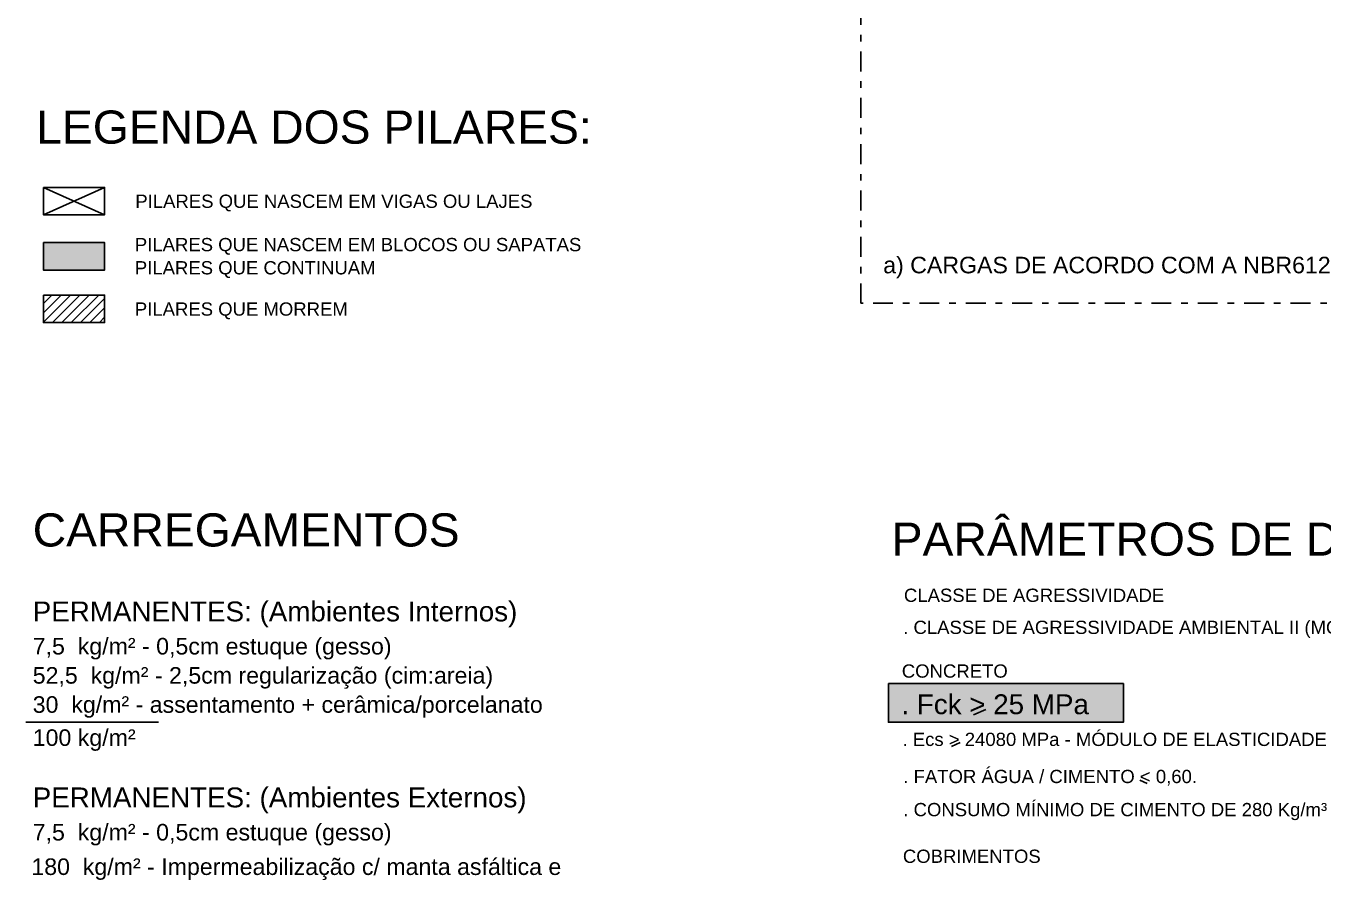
# Model space of a CAD drawing. Extents: x 0 to 95, y 0 to 59.4.
# Drawn here: x 47.08 to 66.65, y 29.87 to 42.77 of the extents above; entities that cross this region are included whole.
import ezdxf

# ---------------------------------------------------------------- set-up
doc = ezdxf.new("R2010")
doc.units = 0
doc.header["$MEASUREMENT"] = 0
doc.linetypes.add('ESTILO_TQS_0003', pattern=[0.9199999999999999, 0.3, -0.15, 0.02, -0.15, 0.3])
for name, color, linetype in [('1', 1, 'CONTINUOUS'), ('2', 2, 'CONTINUOUS'), ('37', 8, 'CONTINUOUS'), ('4', 4, 'CONTINUOUS'), ('5', 5, 'CONTINUOUS'), ('9', 254, 'CONTINUOUS')]:
    doc.layers.add(name, color=color, linetype=linetype)
doc.styles.add('TQS_ARIAL', font='arial.ttf')

msp = doc.modelspace()

# ---------------------------------------------------------------- linework, layer by layer
at = {"layer": '1', "linetype": 'Continuous'}
for p, q in [((47.342447, 40.32825), (48.267229, 39.914141)), ((48.267229, 40.32825), (47.342447, 39.914141)), ((47.07946, 32.255483), (49.07946, 32.255483))]:
    msp.add_line(p, q, dxfattribs=at)
at = {"layer": '2', "linetype": 'Continuous'}
for p, q in [((47.342447, 38.291481), (47.753004, 38.702037)), ((47.342447, 38.432902), (47.611583, 38.702037)), ((47.342447, 38.574323), (47.470162, 38.702037)), ((47.480316, 38.287928), (47.894426, 38.702037)), ((47.621737, 38.287928), (48.035847, 38.702037)), ((47.763159, 38.287928), (48.177268, 38.702037)), ((47.90458, 38.287928), (48.267229, 38.650577)), ((48.046001, 38.287928), (48.267229, 38.509155)), ((48.187423, 38.287928), (48.267229, 38.367734)), ((61.377088, 32.366707), (61.562273, 32.447838)), ((61.044369, 31.885597), (61.175785, 31.945977)), ((63.889279, 31.381515), (63.999385, 31.33179))]:
    msp.add_line(p, q, dxfattribs=at)
at = {"layer": '2', "linetype": 'ESTILO_TQS_0003'}
msp.add_lwpolyline([(59.676814, 52.716188), (79.761438, 52.716188), (79.761438, 38.579884), (59.676814, 38.579884), (59.676814, 52.716188)], dxfattribs=at)
at = {"layer": '37', "linetype": 'Continuous'}
for points in [[(47.342447, 39.495354), (48.267229, 39.495354), (48.267229, 39.081244)], [(47.342447, 39.495354), (48.267229, 39.081244), (47.342447, 39.081244)], [(47.342447, 39.495354), (47.342447, 39.081244), (47.342447, 39.495354)]]:
    msp.add_solid(points, dxfattribs=at)
at = {"layer": '4', "linetype": 'Continuous'}
msp.add_lwpolyline([(60.094173, 32.837842), (63.638977, 32.837842), (63.638977, 32.253606), (60.094173, 32.253606), (60.094173, 32.837842)], dxfattribs=at)
at = {"layer": '5', "linetype": 'Continuous'}
for points in [[(47.342447, 40.32825), (48.267229, 40.32825), (48.267229, 39.914141), (47.342447, 39.914141), (47.342447, 40.32825)], [(47.342447, 39.495354), (48.267229, 39.495354), (48.267229, 39.081244), (47.342447, 39.081244), (47.342447, 39.495354)], [(47.342447, 38.702037), (48.267229, 38.702037), (48.267229, 38.287928), (47.342447, 38.287928), (47.342447, 38.702037)]]:
    msp.add_lwpolyline(points, dxfattribs=at)
at = {"layer": '9', "linetype": 'Continuous'}
msp.add_lwpolyline([(60.094173, 32.837842), (63.638977, 32.837842), (63.638977, 32.253606), (60.094173, 32.253606), (60.094173, 32.837842)], dxfattribs=at)
for points in [[(60.094173, 32.837842), (63.638977, 32.837842), (63.638977, 32.253606)], [(60.094173, 32.837842), (63.638977, 32.253606), (60.094173, 32.253606)], [(60.094173, 32.837842), (60.094173, 32.253606), (60.094173, 32.837842)]]:
    msp.add_solid(points, dxfattribs=at)

# ---------------------------------------------------------------- texts
at = {"layer": '2', "linetype": 'Continuous', "style": 'TQS_ARIAL'}
for s, height, p in [('PILARES QUE NASCEM EM VIGAS OU LAJES', 0.2, (48.729673, 40.019362)), ('PILARES QUE NASCEM EM BLOCOS OU SAPATAS', 0.2, (48.722705, 39.364856)), ('PILARES QUE CONTINUAM', 0.2, (48.722705, 39.014856)), ('a) CARGAS DE ACORDO COM A NBR6120,  Fd= 1.500 kg;', 0.25, (60.014936, 39.03136)), ('PILARES QUE MORREM', 0.2, (48.722705, 38.391931)), ('. CLASSE DE AGRESSIVIDADE AMBIENTAL II (MODERADA URBANA)', 0.2, (60.316768, 33.587077)), ('7,5  kg/m² - 0,5cm estuque (gesso)', 0.25, (47.181679, 33.276859)), ('52,5  kg/m² - 2,5cm regularização (cim:areia)', 0.25, (47.181679, 32.836859)), ('. Fck > 25 MPa', 0.3, (60.289498, 32.375655)), ('30  kg/m² - assentamento + cerâmica/porcelanato', 0.25, (47.181679, 32.396859)), ('100 kg/m²', 0.25, (47.181679, 31.896859)), ('. Ecs > 24080 MPa - MÓDULO DE ELASTICIDADE SECANTE', 0.2, (60.306626, 31.895788)), ('. FATOR ÁGUA / CIMENTO < 0,60.', 0.2, (60.31856, 31.335541)), ('. CONSUMO MÍNIMO DE CIMENTO DE 280 Kg/m³ (NBR 12655)', 0.2, (60.31856, 30.835541)), ('7,5  kg/m² - 0,5cm estuque (gesso)', 0.25, (47.181679, 30.469081)), ('180  kg/m² - Impermeabilização c/ manta asfáltica e', 0.25, (47.161307, 29.948603))]:
    msp.add_text(s, height=height, dxfattribs=at).set_placement(p)
at = {"layer": '4', "linetype": 'Continuous', "style": 'TQS_ARIAL'}
for s, height, p in [('CLASSE DE AGRESSIVIDADE', 0.2, (60.328196, 34.070975)), ('PERMANENTES: (Ambientes Internos)', 0.3, (47.181679, 33.776859)), ('CONCRETO', 0.2, (60.29597, 32.927064)), ('PERMANENTES: (Ambientes Externos)', 0.3, (47.181679, 30.969081)), ('COBRIMENTOS', 0.2, (60.312196, 30.131076))]:
    msp.add_text(s, height=height, dxfattribs=at).set_placement(p)
at = {"layer": '5', "linetype": 'Continuous', "style": 'TQS_ARIAL'}
for s, p in [('LEGENDA DOS PILARES:', (47.233665, 40.988376)), ('CARREGAMENTOS', (47.181679, 34.907421)), ('PARÂMETROS DE DURABILIDADE:', (60.142951, 34.768183))]:
    msp.add_text(s, height=0.5, dxfattribs=at).set_placement(p)

doc.saveas('drawing.dxf')
